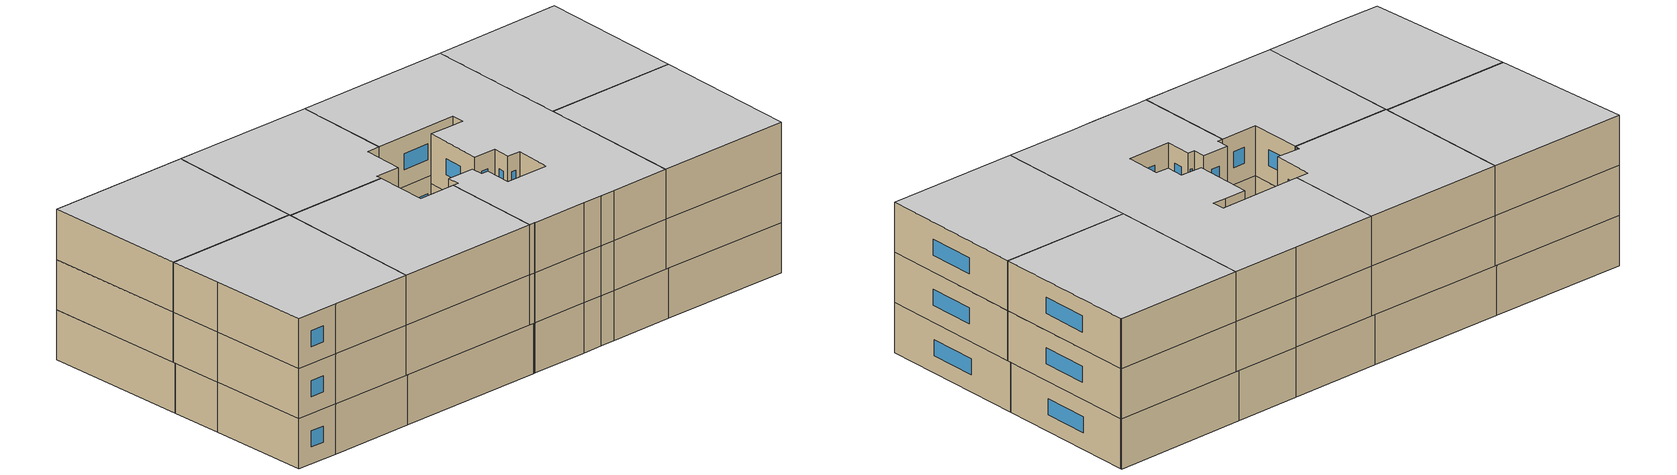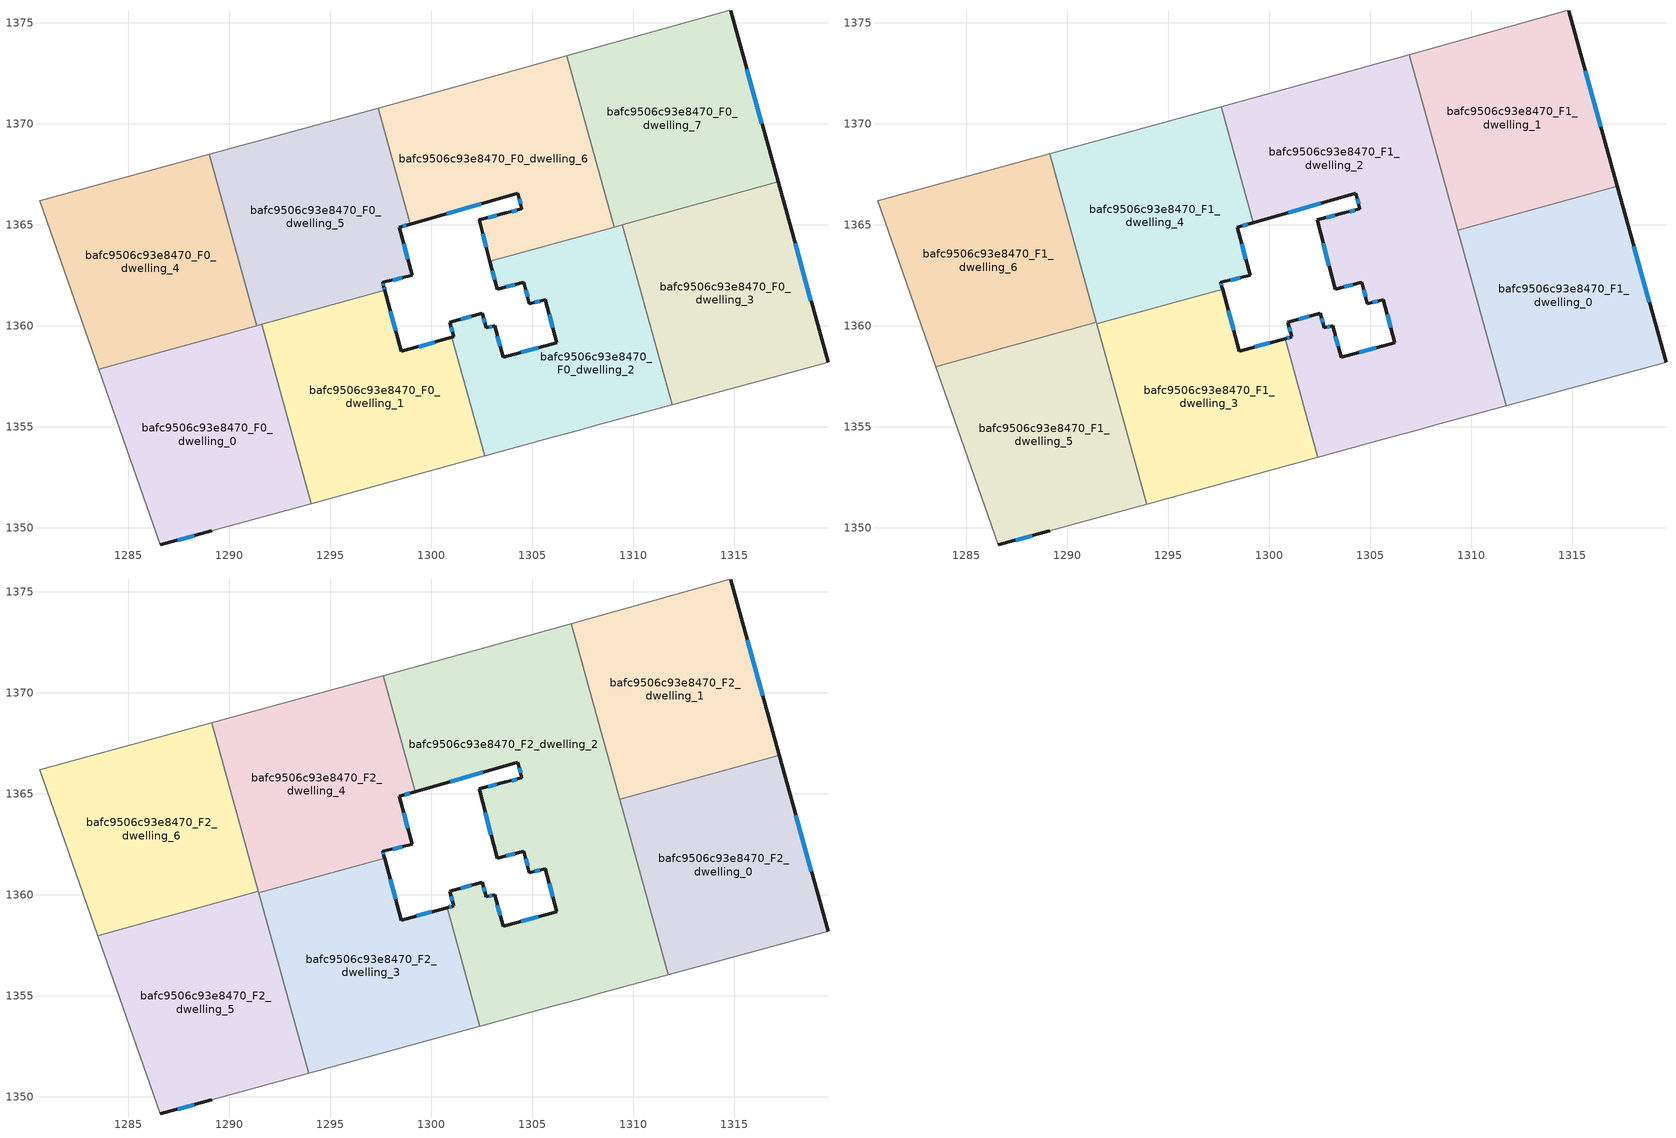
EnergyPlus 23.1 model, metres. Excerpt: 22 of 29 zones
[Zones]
bafc9506c93e8470_F0_dwelling_0
 floor ground (EU_floor_Construction): 1291.59,1360.07 1294.04,1351.2 1289.12,1349.85 1286.58,1349.16 1284.57,1354.87 1283.53,1357.84 z0
 wall outside (EU_wall_Construction): 1286.58,1349.16 1289.12,1349.85 z0:3
 wall adiabatic (EU_wall_Construction): 1283.53,1357.84 1284.57,1354.87 1286.58,1349.16 / 1289.12,1349.85 1294.04,1351.2 z0:3
 wall to bafc9506c93e8470_F0_dwelling_1 (EU_wall_Construction): 1294.04,1351.2 1291.59,1360.07 1297.7,1361.76 z0:3
 wall to bafc9506c93e8470_F0_dwelling_4 (EU_wall_Construction): 1291.35,1360 1283.53,1357.84 z0:3
 wall to bafc9506c93e8470_F0_dwelling_5 (EU_wall_Construction): 1297.7,1361.76 1291.59,1360.07 1291.35,1360 z0:3
 window (EU_Window_Construction): 1287.44,1349.39 1288.25,1349.61 z1.02:1.98
 ceiling adiabatic (EU_roof_Construction): 1294.04,1351.2 1291.59,1360.07 1291.47,1360.04 1293.92,1351.16 z3
bafc9506c93e8470_F0_dwelling_1
 floor ground (EU_floor_Construction): 1301.02,1359.43 1302.64,1353.56 1294.04,1351.2 1291.59,1360.07 1297.7,1361.76 1298.52,1358.74 z0
 wall outside (EU_wall_Construction): 1301.02,1359.43 1298.52,1358.74 1297.7,1361.76 z0:3
 wall to bafc9506c93e8470_F0_dwelling_2 (EU_wall_Construction): 1302.64,1353.56 1301.02,1359.43 z0:3
 wall adiabatic (EU_wall_Construction): 1294.04,1351.2 1302.64,1353.56 z0:3
 window (EU_Window_Construction): 1298.24,1359.77 1297.98,1360.73 / 1300.17,1359.19 1299.37,1358.97 z1.02:1.98
 ceiling adiabatic (EU_roof_Construction): 1302.4,1353.49 1300.78,1359.36 1298.52,1358.74 1297.7,1361.76 1291.59,1360.07 1294.04,1351.2 z3
bafc9506c93e8470_F0_dwelling_2
 floor ground (EU_floor_Construction): 1309.46,1365 1311.92,1356.09 1308.16,1355.07 1307.32,1354.83 1306.09,1354.5 1302.78,1353.59 1302.7,1353.57 1302.64,1353.56 1301.02,1359.43 1301.11,1359.45 1300.91,1360.18 1302.52,1360.62 1302.72,1359.9 1303.13,1360.01 1303.56,1358.45 1306.2,1359.17 1305.65,1361.29 1304.86,1361.09 1304.59,1362.15 1303.26,1361.81 1302.9,1363.19 z0
 wall outside (EU_wall_Construction): 1302.9,1363.19 1303.26,1361.81 1304.59,1362.15 1304.86,1361.09 1305.65,1361.29 1306.2,1359.17 1303.56,1358.45 1303.13,1360.01 1302.72,1359.9 1302.52,1360.62 1300.91,1360.18 1301.11,1359.45 1301.02,1359.43 z0:3
 wall to bafc9506c93e8470_F0_dwelling_3 (EU_wall_Construction): 1311.92,1356.09 1309.46,1365 z0:3
 wall adiabatic (EU_wall_Construction): 1302.64,1353.56 1302.7,1353.57 1302.78,1353.59 1306.09,1354.5 1307.32,1354.83 1308.16,1355.07 1311.92,1356.09 z0:3
 wall to bafc9506c93e8470_F0_dwelling_6 (EU_wall_Construction): 1309.06,1364.89 1302.9,1363.19 z0:3
 wall to bafc9506c93e8470_F0_dwelling_7 (EU_wall_Construction): 1309.46,1365 1309.06,1364.89 z0:3
 window (EU_Window_Construction): 1302.65,1360.14 1302.59,1360.37 / 1302.99,1359.97 1302.86,1359.94 / 1303.41,1358.98 1303.27,1359.48 / 1305.3,1358.92 1304.46,1358.69 / 1305.84,1360.57 1306.01,1359.89 / 1305.13,1361.16 1305.38,1361.22 / 1304.68,1361.79 1304.77,1361.45 / 1303.71,1361.92 1304.13,1362.03 / 1303.02,1362.72 1303.13,1362.28 / 1300.98,1359.93 1301.04,1359.7 / 1301.97,1360.47 1301.46,1360.33 z1.02:1.98
bafc9506c93e8470_F0_dwelling_3
 floor ground (EU_floor_Construction): 1317.17,1367.13 1319.64,1358.2 1311.92,1356.09 1309.46,1365 z0
 wall outside (EU_wall_Construction): 1319.64,1358.2 1317.17,1367.13 z0:3
 wall adiabatic (EU_wall_Construction): 1311.92,1356.09 1319.64,1358.2 z0:3
 wall to bafc9506c93e8470_F0_dwelling_7 (EU_wall_Construction): 1317.17,1367.13 1309.46,1365 z0:3
 window (EU_Window_Construction): 1318.8,1361.24 1318.01,1364.09 z1.02:1.98
 ceiling adiabatic (EU_roof_Construction): 1319.64,1358.2 1317.17,1367.13 1309.46,1365 1311.92,1356.09 z3
bafc9506c93e8470_F0_dwelling_4
 floor ground (EU_floor_Construction): 1289.01,1368.49 1291.35,1360 1283.53,1357.84 1280.62,1366.2 z0
 wall adiabatic (EU_wall_Construction): 1289.01,1368.49 1280.62,1366.2 1283.53,1357.84 z0:3
 wall to bafc9506c93e8470_F0_dwelling_5 (EU_wall_Construction): 1291.35,1360 1289.01,1368.49 z0:3
bafc9506c93e8470_F0_dwelling_5
 floor ground (EU_floor_Construction): 1297.37,1370.78 1298.95,1365.04 1298.41,1364.88 1299.06,1362.49 1297.59,1362.15 1297.65,1361.94 1297.7,1361.76 1291.35,1360 1289.01,1368.49 z0
 wall outside (EU_wall_Construction): 1297.7,1361.76 1297.65,1361.94 1297.59,1362.15 1299.06,1362.49 1298.41,1364.88 1298.95,1365.04 z0:3
 wall adiabatic (EU_wall_Construction): 1297.37,1370.78 1289.01,1368.49 z0:3
 wall to bafc9506c93e8470_F0_dwelling_6 (EU_wall_Construction): 1298.95,1365.04 1297.37,1370.78 z0:3
 window (EU_Window_Construction): 1298.84,1363.31 1298.63,1364.07 / 1298.09,1362.27 1298.56,1362.38 / 1297.63,1362.01 1297.61,1362.08 / 1297.68,1361.82 1297.67,1361.88 / 1298.6,1364.94 1298.77,1364.98 z1.02:1.98
 ceiling adiabatic (EU_roof_Construction): 1297.7,1361.76 1297.68,1361.81 1291.46,1360.09 1289.13,1368.53 1289.01,1368.49 1291.35,1360 z3
bafc9506c93e8470_F0_dwelling_6
 floor ground (EU_floor_Construction): 1306.72,1373.37 1309.06,1364.89 1302.9,1363.19 1302.36,1365.25 1303.7,1365.59 1304.49,1365.79 1304.29,1366.56 1298.95,1365.04 1297.37,1370.78 1302.82,1372.27 z0
 wall outside (EU_wall_Construction): 1298.95,1365.04 1304.29,1366.56 1304.49,1365.79 1303.7,1365.59 1302.36,1365.25 1302.9,1363.19 z0:3
 wall adiabatic (EU_wall_Construction): 1306.72,1373.37 1302.82,1372.27 1297.37,1370.78 z0:3
 wall to bafc9506c93e8470_F0_dwelling_7 (EU_wall_Construction): 1309.06,1364.89 1306.72,1373.37 z0:3
 window (EU_Window_Construction): 1302.54,1364.55 1302.71,1363.89 / 1303.25,1365.47 1302.82,1365.36 / 1304.22,1365.72 1303.97,1365.66 / 1304.35,1366.3 1304.42,1366.05 / 1300.77,1365.55 1302.47,1366.04 z1.02:1.98
bafc9506c93e8470_F0_dwelling_7
 floor ground (EU_floor_Construction): 1314.82,1375.59 1317.17,1367.13 1309.06,1364.89 1306.72,1373.37 1314.77,1375.62 z0
 wall outside (EU_wall_Construction): 1317.17,1367.13 1314.82,1375.59 z0:3
 wall adiabatic (EU_wall_Construction): 1314.82,1375.59 1314.77,1375.62 1306.72,1373.37 z0:3
 window (EU_Window_Construction): 1316.37,1370.01 1315.62,1372.71 z1.02:1.98
bafc9506c93e8470_F1_dwelling_0
 floor to bafc9506c93e8470_F0_dwelling_2 (EU_floor_Construction): 1309.52,1364.78 1311.92,1356.09 1311.72,1356.04 1309.32,1364.73 z3
 floor adiabatic (EU_floor_Construction): 1317.23,1366.91 1319.64,1358.2 1311.92,1356.09 1309.52,1364.78 z3
 wall outside (EU_wall_Construction): 1319.64,1358.2 1317.23,1366.91 z3:6
 wall to bafc9506c93e8470_F1_dwelling_1 (EU_wall_Construction): 1317.23,1366.91 1309.32,1364.73 z3:6
 wall adiabatic (EU_wall_Construction): 1311.72,1356.04 1319.64,1358.2 z3:6
 wall to bafc9506c93e8470_F1_dwelling_2 (EU_wall_Construction): 1309.32,1364.73 1311.72,1356.04 z3:6
 window (EU_Window_Construction): 1318.82,1361.16 1318.05,1363.94 z4.02:4.98
bafc9506c93e8470_F1_dwelling_1
 floor to bafc9506c93e8470_F0_dwelling_7 (EU_floor_Construction): 1314.82,1375.59 1317.17,1367.13 1309.26,1364.95 1306.92,1373.42 1314.77,1375.62 z3
 floor to bafc9506c93e8470_F0_dwelling_2 (EU_floor_Construction): 1309.46,1365 1309.52,1364.78 1309.32,1364.73 1309.26,1364.95 z3
 floor adiabatic (EU_floor_Construction): 1317.17,1367.13 1317.23,1366.91 1309.52,1364.78 1309.46,1365 z3
 wall outside (EU_wall_Construction): 1317.23,1366.91 1314.82,1375.59 z3:6
 wall adiabatic (EU_wall_Construction): 1314.82,1375.59 1314.77,1375.62 1306.92,1373.42 z3:6
 wall to bafc9506c93e8470_F1_dwelling_2 (EU_wall_Construction): 1306.92,1373.42 1309.32,1364.73 z3:6
 window (EU_Window_Construction): 1316.41,1369.86 1315.64,1372.64 z4.02:4.98
bafc9506c93e8470_F1_dwelling_2
 floor to bafc9506c93e8470_F0_dwelling_2 (EU_floor_Construction): 1309.26,1364.95 1311.72,1356.04 1308.16,1355.07 1307.32,1354.83 1306.09,1354.5 1302.78,1353.59 1302.7,1353.57 1302.64,1353.56 1301.02,1359.43 1301.11,1359.45 1300.91,1360.18 1302.52,1360.62 1302.72,1359.9 1303.13,1360.01 1303.56,1358.45 1306.2,1359.17 1305.65,1361.29 1304.86,1361.09 1304.59,1362.15 1303.26,1361.81 1302.9,1363.19 z3
 floor to bafc9506c93e8470_F0_dwelling_6 (EU_floor_Construction): 1306.72,1373.37 1309.06,1364.89 1302.9,1363.19 1302.36,1365.25 1303.7,1365.59 1304.49,1365.79 1304.29,1366.56 1299.2,1365.11 1297.61,1370.85 1302.82,1372.27 z3
 floor to bafc9506c93e8470_F0_dwelling_1 (EU_floor_Construction): 1301.02,1359.43 1302.64,1353.56 1302.4,1353.49 1300.78,1359.36 z3
 floor to bafc9506c93e8470_F0_dwelling_7 (EU_floor_Construction): 1306.92,1373.42 1309.26,1364.95 1309.06,1364.89 1306.72,1373.37 z3
 wall outside (EU_wall_Construction): 1299.2,1365.11 1304.29,1366.56 1304.49,1365.79 1303.7,1365.59 1302.36,1365.25 1303.26,1361.81 1304.59,1362.15 1304.86,1361.09 1305.65,1361.29 1306.2,1359.17 1303.56,1358.45 1303.13,1360.01 1302.72,1359.9 1302.52,1360.62 1300.91,1360.18 1301.11,1359.45 1300.78,1359.36 z3:6
 wall adiabatic (EU_wall_Construction): 1302.4,1353.49 1302.7,1353.57 1302.78,1353.59 1306.09,1354.5 1307.32,1354.83 1308.16,1355.07 1311.72,1356.04 / 1306.92,1373.42 1302.82,1372.27 1297.61,1370.85 z3:6
 wall to bafc9506c93e8470_F1_dwelling_3 (EU_wall_Construction): 1300.78,1359.36 1302.4,1353.49 z3:6
 wall to bafc9506c93e8470_F1_dwelling_4 (EU_wall_Construction): 1297.61,1370.85 1299.2,1365.11 z3:6
 window (EU_Window_Construction): 1301,1359.42 1300.89,1359.39 / 1300.98,1359.93 1301.04,1359.7 / 1301.97,1360.47 1301.46,1360.33 / 1302.65,1360.14 1302.59,1360.37 / 1302.99,1359.97 1302.86,1359.94 / 1303.41,1358.98 1303.27,1359.48 / 1305.3,1358.92 1304.46,1358.69 / 1305.84,1360.57 1306.01,1359.89 / 1305.13,1361.16 1305.38,1361.22 / 1304.68,1361.79 1304.77,1361.45 / 1303.71,1361.92 1304.13,1362.03 / 1302.67,1364.08 1302.95,1362.98 / 1303.25,1365.47 1302.82,1365.36 / 1304.22,1365.72 1303.97,1365.66 / 1304.35,1366.3 1304.42,1366.05 / 1300.93,1365.6 1302.55,1366.06 z4.02:4.98
bafc9506c93e8470_F1_dwelling_3
 floor adiabatic (EU_floor_Construction): 1300.78,1359.36 1302.4,1353.49 1293.92,1351.16 1291.46,1360.09 1297.69,1361.81 1298.52,1358.74 z3
 wall outside (EU_wall_Construction): 1300.78,1359.36 1298.52,1358.74 1297.69,1361.81 z3:6
 wall adiabatic (EU_wall_Construction): 1293.92,1351.16 1302.4,1353.49 z3:6
 wall to bafc9506c93e8470_F1_dwelling_4 (EU_wall_Construction): 1297.69,1361.81 1291.46,1360.09 z3:6
 wall to bafc9506c93e8470_F1_dwelling_5 (EU_wall_Construction): 1291.46,1360.09 1293.92,1351.16 z3:6
 window (EU_Window_Construction): 1298.23,1359.78 1297.97,1360.77 / 1300.01,1359.15 1299.29,1358.95 z4.02:4.98
bafc9506c93e8470_F1_dwelling_4
 floor to bafc9506c93e8470_F0_dwelling_5 (EU_floor_Construction): 1297.37,1370.78 1298.95,1365.04 1298.41,1364.88 1299.06,1362.49 1297.59,1362.15 1297.65,1361.94 1297.68,1361.81 1291.46,1360.09 1289.13,1368.53 z3
 floor to bafc9506c93e8470_F0_dwelling_6 (EU_floor_Construction): 1297.61,1370.85 1299.2,1365.11 1298.95,1365.04 1297.37,1370.78 z3
 wall outside (EU_wall_Construction): 1297.69,1361.81 1297.65,1361.94 1297.59,1362.15 1299.06,1362.49 1298.41,1364.88 1299.2,1365.11 z3:6
 wall adiabatic (EU_wall_Construction): 1297.61,1370.85 1289.13,1368.53 z3:6
 wall to bafc9506c93e8470_F1_dwelling_6 (EU_wall_Construction): 1289.13,1368.53 1291.44,1360.17 z3:6
 wall to bafc9506c93e8470_F1_dwelling_5 (EU_wall_Construction): 1291.44,1360.17 1291.46,1360.09 z3:6
 window (EU_Window_Construction): 1298.09,1362.27 1298.56,1362.38 / 1297.63,1362.01 1297.61,1362.08 / 1298.68,1364.96 1298.93,1365.03 / 1298.84,1363.31 1298.63,1364.07 z4.02:4.98
bafc9506c93e8470_F1_dwelling_5
 floor to bafc9506c93e8470_F0_dwelling_0 (EU_floor_Construction): 1291.47,1360.04 1293.92,1351.16 1289.12,1349.85 1286.58,1349.16 1284.57,1354.87 1283.53,1357.84 z3
 floor to bafc9506c93e8470_F0_dwelling_4 (EU_floor_Construction): 1291.31,1360.14 1291.35,1360 1283.53,1357.84 1283.49,1357.98 z3
 floor adiabatic (EU_floor_Construction): 1291.44,1360.17 1291.47,1360.04 1291.35,1360 1291.31,1360.14 z3
 wall outside (EU_wall_Construction): 1286.58,1349.16 1289.12,1349.85 z3:6
 wall adiabatic (EU_wall_Construction): 1289.12,1349.85 1293.92,1351.16 / 1283.49,1357.97 1284.57,1354.87 1286.58,1349.16 z3:6
 wall to bafc9506c93e8470_F1_dwelling_6 (EU_wall_Construction): 1291.44,1360.17 1283.49,1357.97 z3:6
 window (EU_Window_Construction): 1287.44,1349.39 1288.25,1349.61 z4.02:4.98
bafc9506c93e8470_F1_dwelling_6
 floor to bafc9506c93e8470_F0_dwelling_4 (EU_floor_Construction): 1289.01,1368.49 1291.31,1360.14 1283.49,1357.98 1280.62,1366.2 z3
 floor adiabatic (EU_floor_Construction): 1289.13,1368.53 1291.44,1360.17 1291.31,1360.14 1289.01,1368.49 z3
 wall adiabatic (EU_wall_Construction): 1289.13,1368.53 1280.62,1366.2 1283.49,1357.97 z3:6
bafc9506c93e8470_F2_dwelling_0
 floor to bafc9506c93e8470_F1_dwelling_0 (EU_floor_Construction): 1317.23,1366.91 1319.64,1358.2 1311.72,1356.04 1309.32,1364.73 z6
 wall outside (EU_wall_Construction): 1319.64,1358.2 1317.23,1366.91 z6:9
 wall to bafc9506c93e8470_F2_dwelling_1 (EU_wall_Construction): 1317.23,1366.91 1309.32,1364.73 z6:9
 wall adiabatic (EU_wall_Construction): 1311.72,1356.04 1319.64,1358.2 z6:9
 wall to bafc9506c93e8470_F2_dwelling_2 (EU_wall_Construction): 1309.32,1364.73 1311.72,1356.04 z6:9
 window (EU_Window_Construction): 1318.82,1361.16 1318.05,1363.94 z7.02:7.98
 ceiling to bafc9506c93e8470_F3_dwelling_0 (EU_floor_Construction): 1319.64,1358.2 1317.23,1366.91 1309.32,1364.73 1311.72,1356.04 z9
bafc9506c93e8470_F2_dwelling_1
 floor to bafc9506c93e8470_F1_dwelling_1 (EU_floor_Construction): 1314.82,1375.59 1317.23,1366.91 1309.32,1364.73 1306.92,1373.42 1314.77,1375.62 z6
 wall outside (EU_wall_Construction): 1317.23,1366.91 1314.82,1375.59 z6:9
 wall adiabatic (EU_wall_Construction): 1314.82,1375.59 1314.77,1375.62 1306.92,1373.42 z6:9
 wall to bafc9506c93e8470_F2_dwelling_2 (EU_wall_Construction): 1306.92,1373.42 1309.32,1364.73 z6:9
 window (EU_Window_Construction): 1316.41,1369.86 1315.64,1372.64 z7.02:7.98
 ceiling to bafc9506c93e8470_F3_dwelling_1 (EU_floor_Construction): 1317.23,1366.91 1314.82,1375.59 1314.77,1375.62 1306.92,1373.42 1309.32,1364.73 z9
bafc9506c93e8470_F2_dwelling_2
 floor to bafc9506c93e8470_F1_dwelling_2 (EU_floor_Construction): 1306.92,1373.42 1311.72,1356.04 1308.16,1355.07 1307.32,1354.83 1306.09,1354.5 1302.78,1353.59 1302.7,1353.57 1302.4,1353.49 1300.78,1359.36 1301.11,1359.45 1300.91,1360.18 1302.52,1360.62 1302.72,1359.9 1303.13,1360.01 1303.56,1358.45 1306.2,1359.17 1305.65,1361.29 1304.86,1361.09 1304.59,1362.15 1303.26,1361.81 1302.36,1365.25 1303.7,1365.59 1304.49,1365.79 1304.29,1366.56 1299.2,1365.11 1297.61,1370.85 1302.82,1372.27 z6
 wall outside (EU_wall_Construction): 1299.2,1365.11 1304.29,1366.56 1304.49,1365.79 1303.7,1365.59 1302.36,1365.25 1303.26,1361.81 1304.59,1362.15 1304.86,1361.09 1305.65,1361.29 1306.2,1359.17 1303.56,1358.45 1303.13,1360.01 1302.72,1359.9 1302.52,1360.62 1300.91,1360.18 1301.11,1359.45 1300.78,1359.36 z6:9
 wall adiabatic (EU_wall_Construction): 1302.4,1353.49 1302.7,1353.57 1302.78,1353.59 1306.09,1354.5 1307.32,1354.83 1308.16,1355.07 1311.72,1356.04 / 1306.92,1373.42 1302.82,1372.27 1297.61,1370.85 z6:9
 wall to bafc9506c93e8470_F2_dwelling_3 (EU_wall_Construction): 1300.78,1359.36 1302.4,1353.49 z6:9
 wall to bafc9506c93e8470_F2_dwelling_4 (EU_wall_Construction): 1297.61,1370.85 1299.2,1365.11 z6:9
 window (EU_Window_Construction): 1301,1359.42 1300.89,1359.39 / 1300.98,1359.93 1301.04,1359.7 / 1301.97,1360.47 1301.46,1360.33 / 1302.65,1360.14 1302.59,1360.37 / 1302.99,1359.97 1302.86,1359.94 / 1303.41,1358.98 1303.27,1359.48 / 1305.3,1358.92 1304.46,1358.69 / 1305.84,1360.57 1306.01,1359.89 / 1305.13,1361.16 1305.38,1361.22 / 1304.68,1361.79 1304.77,1361.45 / 1303.71,1361.92 1304.13,1362.03 / 1302.67,1364.08 1302.95,1362.98 / 1303.25,1365.47 1302.82,1365.36 / 1304.22,1365.72 1303.97,1365.66 / 1304.35,1366.3 1304.42,1366.05 / 1300.93,1365.6 1302.55,1366.06 z7.02:7.98
 ceiling to bafc9506c93e8470_F3_dwelling_2 (EU_floor_Construction): 1311.72,1356.04 1306.92,1373.42 1302.82,1372.27 1297.61,1370.85 1299.2,1365.11 1304.29,1366.56 1304.49,1365.79 1303.7,1365.59 1302.36,1365.25 1303.26,1361.81 1304.59,1362.15 1304.86,1361.09 1305.65,1361.29 1306.2,1359.17 1303.56,1358.45 1303.13,1360.01 1302.72,1359.9 1302.52,1360.62 1300.91,1360.18 1301.11,1359.45 1300.78,1359.36 1302.4,1353.49 1302.7,1353.57 1302.78,1353.59 1306.09,1354.5 1307.32,1354.83 1308.16,1355.07 z9
bafc9506c93e8470_F2_dwelling_3
 floor to bafc9506c93e8470_F1_dwelling_3 (EU_floor_Construction): 1300.78,1359.36 1302.4,1353.49 1293.92,1351.16 1291.46,1360.09 1297.69,1361.81 1298.52,1358.74 z6
 wall outside (EU_wall_Construction): 1300.78,1359.36 1298.52,1358.74 1297.69,1361.81 z6:9
 wall adiabatic (EU_wall_Construction): 1293.92,1351.16 1302.4,1353.49 z6:9
 wall to bafc9506c93e8470_F2_dwelling_4 (EU_wall_Construction): 1297.69,1361.81 1291.46,1360.09 z6:9
 wall to bafc9506c93e8470_F2_dwelling_5 (EU_wall_Construction): 1291.46,1360.09 1293.92,1351.16 z6:9
 window (EU_Window_Construction): 1298.23,1359.78 1297.97,1360.77 / 1300.01,1359.15 1299.29,1358.95 z7.02:7.98
 ceiling to bafc9506c93e8470_F3_dwelling_3 (EU_floor_Construction): 1302.4,1353.49 1300.78,1359.36 1298.52,1358.74 1297.69,1361.81 1291.46,1360.09 1293.92,1351.16 z9
bafc9506c93e8470_F2_dwelling_4
 floor to bafc9506c93e8470_F1_dwelling_4 (EU_floor_Construction): 1297.61,1370.85 1299.2,1365.11 1298.41,1364.88 1299.06,1362.49 1297.59,1362.15 1297.65,1361.94 1297.69,1361.81 1291.46,1360.09 1289.13,1368.53 z6
 wall outside (EU_wall_Construction): 1297.69,1361.81 1297.65,1361.94 1297.59,1362.15 1299.06,1362.49 1298.41,1364.88 1299.2,1365.11 z6:9
 wall adiabatic (EU_wall_Construction): 1297.61,1370.85 1289.13,1368.53 z6:9
 wall to bafc9506c93e8470_F2_dwelling_6 (EU_wall_Construction): 1289.13,1368.53 1291.44,1360.17 z6:9
 wall to bafc9506c93e8470_F2_dwelling_5 (EU_wall_Construction): 1291.44,1360.17 1291.46,1360.09 z6:9
 window (EU_Window_Construction): 1298.09,1362.27 1298.56,1362.38 / 1297.63,1362.01 1297.61,1362.08 / 1298.68,1364.96 1298.93,1365.03 / 1298.84,1363.31 1298.63,1364.07 z7.02:7.98
 ceiling to bafc9506c93e8470_F3_dwelling_4 (EU_floor_Construction): 1297.69,1361.81 1297.65,1361.94 1297.59,1362.15 1299.06,1362.49 1298.41,1364.88 1299.2,1365.11 1297.61,1370.85 1289.13,1368.53 1291.46,1360.09 z9
bafc9506c93e8470_F2_dwelling_5
 floor to bafc9506c93e8470_F1_dwelling_5 (EU_floor_Construction): 1291.44,1360.17 1293.92,1351.16 1289.12,1349.85 1286.58,1349.16 1284.57,1354.87 1283.49,1357.97 z6
 wall outside (EU_wall_Construction): 1286.58,1349.16 1289.12,1349.85 z6:9
 wall adiabatic (EU_wall_Construction): 1289.12,1349.85 1293.92,1351.16 / 1283.49,1357.97 1284.57,1354.87 1286.58,1349.16 z6:9
 wall to bafc9506c93e8470_F2_dwelling_6 (EU_wall_Construction): 1291.44,1360.17 1283.49,1357.97 z6:9
 window (EU_Window_Construction): 1287.44,1349.39 1288.25,1349.61 z7.02:7.98
 ceiling to bafc9506c93e8470_F3_dwelling_5 (EU_floor_Construction): 1293.92,1351.16 1291.44,1360.17 1283.49,1357.97 1284.57,1354.87 1286.58,1349.16 1289.12,1349.85 z9
bafc9506c93e8470_F2_dwelling_6
 floor to bafc9506c93e8470_F1_dwelling_6 (EU_floor_Construction): 1289.13,1368.53 1291.44,1360.17 1283.49,1357.97 1280.62,1366.2 z6
 wall adiabatic (EU_wall_Construction): 1289.13,1368.53 1280.62,1366.2 1283.49,1357.97 z6:9
 ceiling to bafc9506c93e8470_F3_dwelling_6 (EU_floor_Construction): 1291.44,1360.17 1289.13,1368.53 1280.62,1366.2 1283.49,1357.97 z9
shading: 1280.62,1366.2 1288.03,1349.77 z0:7.8
[Building]
EU S2 Campaign: North Axis=0; Terrain=City; Solar Distribution=FullExterior
[Site:Location]
Vienna: Latitude=48; Longitude=16.5; Time Zone=1; Elevation=183
[SizingPeriod:WeatherFileDays]
AnnualSizingPeriod: Begin Month=1; Begin Day of Month=1; End Month=12; End Day of Month=31; Day of Week for Start Day=Monday; Use Weather File Daylight Saving Period=No; Use Weather File Rain and Snow Indicators=No
[MATERIAL]
EU_InternalMass_Material: Roughness=MediumRough; Thickness=0.1; Conductivity=1; Density=1800; Specific Heat=900; Thermal Absorptance=0.9; Solar Absorptance=0.7; Visible Absorptance=0.7
[MATERIAL:NOMASS] Roughness=MediumRough; Thermal Absorptance=0.9; Solar Absorptance=0.7; Visible Absorptance=0.7
Name | Thermal Resistance
EU_wall_NoMass | 0.942466
EU_roof_NoMass | 0.551687
EU_floor_NoMass | 0.66527
[WINDOWMATERIAL:SIMPLEGLAZINGSYSTEM]
EU_Window_SimpleGlazing: UFactor=2.03367; Solar Heat Gain Coefficient=0.65; Visible Transmittance=0.65
[CONSTRUCTION]
EU_wall_Construction: EU_wall_NoMass
EU_roof_Construction: EU_roof_NoMass
EU_floor_Construction: EU_floor_NoMass
EU_Window_Construction: EU_Window_SimpleGlazing
EU_InternalMass_Construction: EU_InternalMass_Material
[ZONE] Type=1; Multiplier=1; Ceiling Height=autocalculate; Floor Area=autocalculate; Part of Total Floor Area=Yes
Name | Volume
bafc9506c93e8470_F0_dwelling_0; bafc9506c93e8470_F0_dwelling_3 | 222.144
bafc9506c93e8470_F1_dwelling_0; bafc9506c93e8470_F2_dwelling_0; bafc9506c93e8470_F0_dwelling_2 | 222.147
bafc9506c93e8470_F0_dwelling_1 | 222.142
bafc9506c93e8470_F1_dwelling_1; bafc9506c93e8470_F2_dwelling_1; bafc9506c93e8470_F1_dwelling_5; bafc9506c93e8470_F2_dwelling_5 | 222.135
bafc9506c93e8470_F1_dwelling_2; bafc9506c93e8470_F2_dwelling_2 | 444.338
bafc9506c93e8470_F1_dwelling_3; bafc9506c93e8470_F2_dwelling_3 | 222.177
bafc9506c93e8470_F0_dwelling_4 | 222.151
bafc9506c93e8470_F1_dwelling_4; bafc9506c93e8470_F2_dwelling_4; bafc9506c93e8470_F1_dwelling_6; bafc9506c93e8470_F2_dwelling_6 | 222.157
bafc9506c93e8470_F0_dwelling_5 | 222.156
bafc9506c93e8470_F0_dwelling_6 | 222.141
bafc9506c93e8470_F0_dwelling_7 | 222.163
[INTERNALMASS] Construction=EU_InternalMass_Construction
Name | Zone or ZoneList | Surface Area
bafc9506c93e8470_F0_dwelling_0_EU_InternalMass | bafc9506c93e8470_F0_dwelling_0 | 74.0538
bafc9506c93e8470_F0_dwelling_1_EU_InternalMass | bafc9506c93e8470_F0_dwelling_1 | 74.0478
bafc9506c93e8470_F0_dwelling_2_EU_InternalMass | bafc9506c93e8470_F0_dwelling_2 | 74.0493
bafc9506c93e8470_F0_dwelling_3_EU_InternalMass | bafc9506c93e8470_F0_dwelling_3 | 74.0483
bafc9506c93e8470_F0_dwelling_4_EU_InternalMass | bafc9506c93e8470_F0_dwelling_4 | 74.0501
bafc9506c93e8470_F0_dwelling_5_EU_InternalMass | bafc9506c93e8470_F0_dwelling_5 | 74.0522
bafc9506c93e8470_F0_dwelling_6_EU_InternalMass | bafc9506c93e8470_F0_dwelling_6 | 74.0477
bafc9506c93e8470_F0_dwelling_7_EU_InternalMass | bafc9506c93e8470_F0_dwelling_7 | 74.0541
bafc9506c93e8470_F1_dwelling_0_EU_InternalMass | bafc9506c93e8470_F1_dwelling_0 | 74.049
bafc9506c93e8470_F1_dwelling_1_EU_InternalMass | bafc9506c93e8470_F1_dwelling_1 | 74.0449
bafc9506c93e8470_F1_dwelling_2_EU_InternalMass | bafc9506c93e8470_F1_dwelling_2 | 148.112
bafc9506c93e8470_F1_dwelling_3_EU_InternalMass | bafc9506c93e8470_F1_dwelling_3 | 74.0591
bafc9506c93e8470_F1_dwelling_4_EU_InternalMass | bafc9506c93e8470_F1_dwelling_4 | 74.0523
bafc9506c93e8470_F1_dwelling_5_EU_InternalMass | bafc9506c93e8470_F1_dwelling_5 | 74.0453
bafc9506c93e8470_F1_dwelling_6_EU_InternalMass | bafc9506c93e8470_F1_dwelling_6 | 74.0522
bafc9506c93e8470_F2_dwelling_0_EU_InternalMass | bafc9506c93e8470_F2_dwelling_0 | 74.049
bafc9506c93e8470_F2_dwelling_1_EU_InternalMass | bafc9506c93e8470_F2_dwelling_1 | 74.0449
bafc9506c93e8470_F2_dwelling_2_EU_InternalMass | bafc9506c93e8470_F2_dwelling_2 | 148.112
bafc9506c93e8470_F2_dwelling_3_EU_InternalMass | bafc9506c93e8470_F2_dwelling_3 | 74.0591
bafc9506c93e8470_F2_dwelling_4_EU_InternalMass | bafc9506c93e8470_F2_dwelling_4 | 74.0523
bafc9506c93e8470_F2_dwelling_5_EU_InternalMass | bafc9506c93e8470_F2_dwelling_5 | 74.0453
bafc9506c93e8470_F2_dwelling_6_EU_InternalMass | bafc9506c93e8470_F2_dwelling_6 | 74.0522
[OTHEREQUIPMENT] Fuel Type=Electricity; Design Level Calculation Method=Watts/Area; Power per Zone Floor Area=1; Fraction Latent=0; Fraction Radiant=0; Fraction Lost=0; Carbon Dioxide Generation Rate=0; EndUse Subcategory=EU_Step8_InternalGains
Name | Zone or ZoneList or Space or SpaceList | Schedule
EU_Step8_InternalGain_bafc9506c93e8470_F0_dwelling_0_f000 | bafc9506c93e8470_F0_dwelling_0 | EU_Step8_GainSchedule_bafc9506c93e8470_F0_dwelling_0_f000
EU_Step8_InternalGain_bafc9506c93e8470_F0_dwelling_1_f000 | bafc9506c93e8470_F0_dwelling_1 | EU_Step8_GainSchedule_bafc9506c93e8470_F0_dwelling_1_f000
EU_Step8_InternalGain_bafc9506c93e8470_F0_dwelling_2_f000 | bafc9506c93e8470_F0_dwelling_2 | EU_Step8_GainSchedule_bafc9506c93e8470_F0_dwelling_2_f000
EU_Step8_InternalGain_bafc9506c93e8470_F0_dwelling_3_f000 | bafc9506c93e8470_F0_dwelling_3 | EU_Step8_GainSchedule_bafc9506c93e8470_F0_dwelling_3_f000
EU_Step8_InternalGain_bafc9506c93e8470_F0_dwelling_4_f000 | bafc9506c93e8470_F0_dwelling_4 | EU_Step8_GainSchedule_bafc9506c93e8470_F0_dwelling_4_f000
EU_Step8_InternalGain_bafc9506c93e8470_F0_dwelling_5_f000 | bafc9506c93e8470_F0_dwelling_5 | EU_Step8_GainSchedule_bafc9506c93e8470_F0_dwelling_5_f000
EU_Step8_InternalGain_bafc9506c93e8470_F0_dwelling_6_f000 | bafc9506c93e8470_F0_dwelling_6 | EU_Step8_GainSchedule_bafc9506c93e8470_F0_dwelling_6_f000
EU_Step8_InternalGain_bafc9506c93e8470_F0_dwelling_7_f000 | bafc9506c93e8470_F0_dwelling_7 | EU_Step8_GainSchedule_bafc9506c93e8470_F0_dwelling_7_f000
EU_Step8_InternalGain_bafc9506c93e8470_F1_dwelling_0_f000 | bafc9506c93e8470_F1_dwelling_0 | EU_Step8_GainSchedule_bafc9506c93e8470_F1_dwelling_0_f000
EU_Step8_InternalGain_bafc9506c93e8470_F1_dwelling_1_f000 | bafc9506c93e8470_F1_dwelling_1 | EU_Step8_GainSchedule_bafc9506c93e8470_F1_dwelling_1_f000
EU_Step8_InternalGain_bafc9506c93e8470_F1_dwelling_2_f000 | bafc9506c93e8470_F1_dwelling_2 | EU_Step8_GainSchedule_bafc9506c93e8470_F1_dwelling_2_f000
EU_Step8_InternalGain_bafc9506c93e8470_F1_dwelling_3_f000 | bafc9506c93e8470_F1_dwelling_3 | EU_Step8_GainSchedule_bafc9506c93e8470_F1_dwelling_3_f000
EU_Step8_InternalGain_bafc9506c93e8470_F1_dwelling_4_f000 | bafc9506c93e8470_F1_dwelling_4 | EU_Step8_GainSchedule_bafc9506c93e8470_F1_dwelling_4_f000
EU_Step8_InternalGain_bafc9506c93e8470_F1_dwelling_5_f000 | bafc9506c93e8470_F1_dwelling_5 | EU_Step8_GainSchedule_bafc9506c93e8470_F1_dwelling_5_f000
EU_Step8_InternalGain_bafc9506c93e8470_F1_dwelling_6_f000 | bafc9506c93e8470_F1_dwelling_6 | EU_Step8_GainSchedule_bafc9506c93e8470_F1_dwelling_6_f000
EU_Step8_InternalGain_bafc9506c93e8470_F2_dwelling_0_f000 | bafc9506c93e8470_F2_dwelling_0 | EU_Step8_GainSchedule_bafc9506c93e8470_F2_dwelling_0_f000
EU_Step8_InternalGain_bafc9506c93e8470_F2_dwelling_1_f000 | bafc9506c93e8470_F2_dwelling_1 | EU_Step8_GainSchedule_bafc9506c93e8470_F2_dwelling_1_f000
EU_Step8_InternalGain_bafc9506c93e8470_F2_dwelling_2_f000 | bafc9506c93e8470_F2_dwelling_2 | EU_Step8_GainSchedule_bafc9506c93e8470_F2_dwelling_2_f000
EU_Step8_InternalGain_bafc9506c93e8470_F2_dwelling_3_f000 | bafc9506c93e8470_F2_dwelling_3 | EU_Step8_GainSchedule_bafc9506c93e8470_F2_dwelling_3_f000
EU_Step8_InternalGain_bafc9506c93e8470_F2_dwelling_4_f000 | bafc9506c93e8470_F2_dwelling_4 | EU_Step8_GainSchedule_bafc9506c93e8470_F2_dwelling_4_f000
EU_Step8_InternalGain_bafc9506c93e8470_F2_dwelling_5_f000 | bafc9506c93e8470_F2_dwelling_5 | EU_Step8_GainSchedule_bafc9506c93e8470_F2_dwelling_5_f000
EU_Step8_InternalGain_bafc9506c93e8470_F2_dwelling_6_f000 | bafc9506c93e8470_F2_dwelling_6 | EU_Step8_GainSchedule_bafc9506c93e8470_F2_dwelling_6_f000
[ZONEVENTILATION:DESIGNFLOWRATE] Schedule=EU_AlwaysOn; Design Flow Rate Calculation Method=AirChanges/Hour; Air Changes per Hour=0.530523; Ventilation Type=Natural; Fan Pressure Rise=0; Fan Total Efficiency=1; Constant Term Coefficient=1; Temperature Term Coefficient=0; Velocity Term Coefficient=0; Velocity Squared Term Coefficient=0; Minimum Indoor Temperature=-100; Maximum Indoor Temperature=100; Delta Temperature=-100; Minimum Outdoor Temperature=-100; Maximum Outdoor Temperature=100; Maximum Wind Speed=40
Name | Zone or ZoneList or Space or SpaceList
EU_ConstantAir_bafc9506c93e8470_F0_dwelling_0 | bafc9506c93e8470_F0_dwelling_0
EU_ConstantAir_bafc9506c93e8470_F0_dwelling_1 | bafc9506c93e8470_F0_dwelling_1
EU_ConstantAir_bafc9506c93e8470_F0_dwelling_2 | bafc9506c93e8470_F0_dwelling_2
EU_ConstantAir_bafc9506c93e8470_F0_dwelling_3 | bafc9506c93e8470_F0_dwelling_3
EU_ConstantAir_bafc9506c93e8470_F0_dwelling_4 | bafc9506c93e8470_F0_dwelling_4
EU_ConstantAir_bafc9506c93e8470_F0_dwelling_5 | bafc9506c93e8470_F0_dwelling_5
EU_ConstantAir_bafc9506c93e8470_F0_dwelling_6 | bafc9506c93e8470_F0_dwelling_6
EU_ConstantAir_bafc9506c93e8470_F0_dwelling_7 | bafc9506c93e8470_F0_dwelling_7
EU_ConstantAir_bafc9506c93e8470_F1_dwelling_0 | bafc9506c93e8470_F1_dwelling_0
EU_ConstantAir_bafc9506c93e8470_F1_dwelling_1 | bafc9506c93e8470_F1_dwelling_1
EU_ConstantAir_bafc9506c93e8470_F1_dwelling_2 | bafc9506c93e8470_F1_dwelling_2
EU_ConstantAir_bafc9506c93e8470_F1_dwelling_3 | bafc9506c93e8470_F1_dwelling_3
EU_ConstantAir_bafc9506c93e8470_F1_dwelling_4 | bafc9506c93e8470_F1_dwelling_4
EU_ConstantAir_bafc9506c93e8470_F1_dwelling_5 | bafc9506c93e8470_F1_dwelling_5
EU_ConstantAir_bafc9506c93e8470_F1_dwelling_6 | bafc9506c93e8470_F1_dwelling_6
EU_ConstantAir_bafc9506c93e8470_F2_dwelling_0 | bafc9506c93e8470_F2_dwelling_0
EU_ConstantAir_bafc9506c93e8470_F2_dwelling_1 | bafc9506c93e8470_F2_dwelling_1
EU_ConstantAir_bafc9506c93e8470_F2_dwelling_2 | bafc9506c93e8470_F2_dwelling_2
EU_ConstantAir_bafc9506c93e8470_F2_dwelling_3 | bafc9506c93e8470_F2_dwelling_3
EU_ConstantAir_bafc9506c93e8470_F2_dwelling_4 | bafc9506c93e8470_F2_dwelling_4
EU_ConstantAir_bafc9506c93e8470_F2_dwelling_5 | bafc9506c93e8470_F2_dwelling_5
EU_ConstantAir_bafc9506c93e8470_F2_dwelling_6 | bafc9506c93e8470_F2_dwelling_6
[HVACTEMPLATE:THERMOSTAT] Constant Heating Setpoint=20; Constant Cooling Setpoint=50
EU_HeatOnly_bafc9506c93e8470_F0_dwelling_0; EU_HeatOnly_bafc9506c93e8470_F0_dwelling_1; EU_HeatOnly_bafc9506c93e8470_F0_dwelling_2; EU_HeatOnly_bafc9506c93e8470_F0_dwelling_3; EU_HeatOnly_bafc9506c93e8470_F0_dwelling_4; EU_HeatOnly_bafc9506c93e8470_F0_dwelling_5; EU_HeatOnly_bafc9506c93e8470_F0_dwelling_6; EU_HeatOnly_bafc9506c93e8470_F0_dwelling_7; EU_HeatOnly_bafc9506c93e8470_F1_dwelling_0; EU_HeatOnly_bafc9506c93e8470_F1_dwelling_1; EU_HeatOnly_bafc9506c93e8470_F1_dwelling_2; EU_HeatOnly_bafc9506c93e8470_F1_dwelling_3; EU_HeatOnly_bafc9506c93e8470_F1_dwelling_4; EU_HeatOnly_bafc9506c93e8470_F1_dwelling_5; EU_HeatOnly_bafc9506c93e8470_F1_dwelling_6; EU_HeatOnly_bafc9506c93e8470_F2_dwelling_0; EU_HeatOnly_bafc9506c93e8470_F2_dwelling_1; EU_HeatOnly_bafc9506c93e8470_F2_dwelling_2; EU_HeatOnly_bafc9506c93e8470_F2_dwelling_3; EU_HeatOnly_bafc9506c93e8470_F2_dwelling_4; EU_HeatOnly_bafc9506c93e8470_F2_dwelling_5; EU_HeatOnly_bafc9506c93e8470_F2_dwelling_6; EU_HeatOnly_bafc9506c93e8470_F3_dwelling_0; EU_HeatOnly_bafc9506c93e8470_F3_dwelling_1; EU_HeatOnly_bafc9506c93e8470_F3_dwelling_2; EU_HeatOnly_bafc9506c93e8470_F3_dwelling_3; EU_HeatOnly_bafc9506c93e8470_F3_dwelling_4; EU_HeatOnly_bafc9506c93e8470_F3_dwelling_5; EU_HeatOnly_bafc9506c93e8470_F3_dwelling_6
[HVACTEMPLATE:ZONE:IDEALLOADSAIRSYSTEM] System Availability Schedule=EU_AlwaysOn; Maximum Heating Supply Air Temperature=50; Minimum Cooling Supply Air Temperature=13; Maximum Heating Supply Air Humidity Ratio=0.0156; Minimum Cooling Supply Air Humidity Ratio=0.0077; Heating Limit=NoLimit; Cooling Limit=NoLimit; Heating Availability Schedule=EU_AlwaysOn; Cooling Availability Schedule=EU_CoolingOff; Dehumidification Control Type=ConstantSensibleHeatRatio; Cooling Sensible Heat Ratio=0.7; Dehumidification Setpoint=60; Humidification Control Type=None; Humidification Setpoint=30; Outdoor Air Method=None; Outdoor Air Flow Rate per Person=0.00944; Outdoor Air Flow Rate per Zone Floor Area=0; Outdoor Air Flow Rate per Zone=0; Demand Controlled Ventilation Type=None; Outdoor Air Economizer Type=NoEconomizer; Heat Recovery Type=None; Sensible Heat Recovery Effectiveness=0.7; Latent Heat Recovery Effectiveness=0.65
Name | Template Thermostat
bafc9506c93e8470_F0_dwelling_0 | EU_HeatOnly_bafc9506c93e8470_F0_dwelling_0
bafc9506c93e8470_F0_dwelling_1 | EU_HeatOnly_bafc9506c93e8470_F0_dwelling_1
bafc9506c93e8470_F0_dwelling_2 | EU_HeatOnly_bafc9506c93e8470_F0_dwelling_2
bafc9506c93e8470_F0_dwelling_3 | EU_HeatOnly_bafc9506c93e8470_F0_dwelling_3
bafc9506c93e8470_F0_dwelling_4 | EU_HeatOnly_bafc9506c93e8470_F0_dwelling_4
bafc9506c93e8470_F0_dwelling_5 | EU_HeatOnly_bafc9506c93e8470_F0_dwelling_5
bafc9506c93e8470_F0_dwelling_6 | EU_HeatOnly_bafc9506c93e8470_F0_dwelling_6
bafc9506c93e8470_F0_dwelling_7 | EU_HeatOnly_bafc9506c93e8470_F0_dwelling_7
bafc9506c93e8470_F1_dwelling_0 | EU_HeatOnly_bafc9506c93e8470_F1_dwelling_0
bafc9506c93e8470_F1_dwelling_1 | EU_HeatOnly_bafc9506c93e8470_F1_dwelling_1
bafc9506c93e8470_F1_dwelling_2 | EU_HeatOnly_bafc9506c93e8470_F1_dwelling_2
bafc9506c93e8470_F1_dwelling_3 | EU_HeatOnly_bafc9506c93e8470_F1_dwelling_3
bafc9506c93e8470_F1_dwelling_4 | EU_HeatOnly_bafc9506c93e8470_F1_dwelling_4
bafc9506c93e8470_F1_dwelling_5 | EU_HeatOnly_bafc9506c93e8470_F1_dwelling_5
bafc9506c93e8470_F1_dwelling_6 | EU_HeatOnly_bafc9506c93e8470_F1_dwelling_6
bafc9506c93e8470_F2_dwelling_0 | EU_HeatOnly_bafc9506c93e8470_F2_dwelling_0
bafc9506c93e8470_F2_dwelling_1 | EU_HeatOnly_bafc9506c93e8470_F2_dwelling_1
bafc9506c93e8470_F2_dwelling_2 | EU_HeatOnly_bafc9506c93e8470_F2_dwelling_2
bafc9506c93e8470_F2_dwelling_3 | EU_HeatOnly_bafc9506c93e8470_F2_dwelling_3
bafc9506c93e8470_F2_dwelling_4 | EU_HeatOnly_bafc9506c93e8470_F2_dwelling_4
bafc9506c93e8470_F2_dwelling_5 | EU_HeatOnly_bafc9506c93e8470_F2_dwelling_5
bafc9506c93e8470_F2_dwelling_6 | EU_HeatOnly_bafc9506c93e8470_F2_dwelling_6
[SIZING:ZONE] Zone Cooling Design Supply Air Temperature Input Method=SupplyAirTemperature; Zone Cooling Design Supply Air Temperature=13; Zone Heating Design Supply Air Temperature Input Method=SupplyAirTemperature; Zone Heating Design Supply Air Temperature=50; Zone Cooling Design Supply Air Humidity Ratio=0.008; Zone Heating Design Supply Air Humidity Ratio=0.008; Cooling Design Air Flow Method=DesignDay; Cooling Design Air Flow Rate=0; Cooling Minimum Air Flow per Zone Floor Area=0.000762; Cooling Minimum Air Flow=0; Cooling Minimum Air Flow Fraction=0.2; Heating Design Air Flow Method=DesignDay; Heating Design Air Flow Rate=0; Heating Maximum Air Flow per Zone Floor Area=0.002032; Heating Maximum Air Flow=0.141576; Heating Maximum Air Flow Fraction=0.3; Account for Dedicated Outdoor Air System=No; Dedicated Outdoor Air System Control Strategy=NeutralSupplyAir; Dedicated Outdoor Air Low Setpoint Temperature for Design=autosize; Dedicated Outdoor Air High Setpoint Temperature for Design=autosize; Zone Load Sizing Method=Sensible Load Only No Latent Load; Zone Latent Cooling Design Supply Air Humidity Ratio Input Method=HumidityRatioDifference; Zone Cooling Design Supply Air Humidity Ratio Difference=0.005; Zone Latent Heating Design Supply Air Humidity Ratio Input Method=HumidityRatioDifference; Zone Humidification Design Supply Air Humidity Ratio Difference=0.005
bafc9506c93e8470_F0_dwelling_0; bafc9506c93e8470_F0_dwelling_1; bafc9506c93e8470_F0_dwelling_2; bafc9506c93e8470_F0_dwelling_3; bafc9506c93e8470_F0_dwelling_4; bafc9506c93e8470_F0_dwelling_5; bafc9506c93e8470_F0_dwelling_6; bafc9506c93e8470_F0_dwelling_7; bafc9506c93e8470_F1_dwelling_0; bafc9506c93e8470_F1_dwelling_1; bafc9506c93e8470_F1_dwelling_2; bafc9506c93e8470_F1_dwelling_3; bafc9506c93e8470_F1_dwelling_4; bafc9506c93e8470_F1_dwelling_5; bafc9506c93e8470_F1_dwelling_6; bafc9506c93e8470_F2_dwelling_0; bafc9506c93e8470_F2_dwelling_1; bafc9506c93e8470_F2_dwelling_2; bafc9506c93e8470_F2_dwelling_3; bafc9506c93e8470_F2_dwelling_4; bafc9506c93e8470_F2_dwelling_5; bafc9506c93e8470_F2_dwelling_6
[SCHEDULE:CONSTANT]
Name | Hourly Value
EU_AlwaysOn | 1
EU_CoolingOff | 0
[SCHEDULE:FILE] Column Number=1; Rows to Skip at Top=0; Number of Hours of Data=8760; Column Separator=Comma; Interpolate to Timestep=No; Minutes per Item=60; Adjust Schedule for Daylight Savings=Yes
Name | File
EU_Step8_GainSchedule_bafc9506c93e8470_F0_dwelling_0_f000 | ../../schedules/bafc9506c93e8470/bafc9506c93e8470_F0_dwelling_0_f000_gain.csv
EU_Step8_GainSchedule_bafc9506c93e8470_F0_dwelling_1_f000 | ../../schedules/bafc9506c93e8470/bafc9506c93e8470_F0_dwelling_1_f000_gain.csv
EU_Step8_GainSchedule_bafc9506c93e8470_F0_dwelling_2_f000 | ../../schedules/bafc9506c93e8470/bafc9506c93e8470_F0_dwelling_2_f000_gain.csv
EU_Step8_GainSchedule_bafc9506c93e8470_F0_dwelling_3_f000 | ../../schedules/bafc9506c93e8470/bafc9506c93e8470_F0_dwelling_3_f000_gain.csv
EU_Step8_GainSchedule_bafc9506c93e8470_F0_dwelling_4_f000 | ../../schedules/bafc9506c93e8470/bafc9506c93e8470_F0_dwelling_4_f000_gain.csv
EU_Step8_GainSchedule_bafc9506c93e8470_F0_dwelling_5_f000 | ../../schedules/bafc9506c93e8470/bafc9506c93e8470_F0_dwelling_5_f000_gain.csv
EU_Step8_GainSchedule_bafc9506c93e8470_F0_dwelling_6_f000 | ../../schedules/bafc9506c93e8470/bafc9506c93e8470_F0_dwelling_6_f000_gain.csv
EU_Step8_GainSchedule_bafc9506c93e8470_F0_dwelling_7_f000 | ../../schedules/bafc9506c93e8470/bafc9506c93e8470_F0_dwelling_7_f000_gain.csv
EU_Step8_GainSchedule_bafc9506c93e8470_F1_dwelling_0_f000 | ../../schedules/bafc9506c93e8470/bafc9506c93e8470_F1_dwelling_0_f000_gain.csv
EU_Step8_GainSchedule_bafc9506c93e8470_F1_dwelling_1_f000 | ../../schedules/bafc9506c93e8470/bafc9506c93e8470_F1_dwelling_1_f000_gain.csv
EU_Step8_GainSchedule_bafc9506c93e8470_F1_dwelling_2_f000 | ../../schedules/bafc9506c93e8470/bafc9506c93e8470_F1_dwelling_2_f000_gain.csv
EU_Step8_GainSchedule_bafc9506c93e8470_F1_dwelling_3_f000 | ../../schedules/bafc9506c93e8470/bafc9506c93e8470_F1_dwelling_3_f000_gain.csv
EU_Step8_GainSchedule_bafc9506c93e8470_F1_dwelling_4_f000 | ../../schedules/bafc9506c93e8470/bafc9506c93e8470_F1_dwelling_4_f000_gain.csv
EU_Step8_GainSchedule_bafc9506c93e8470_F1_dwelling_5_f000 | ../../schedules/bafc9506c93e8470/bafc9506c93e8470_F1_dwelling_5_f000_gain.csv
EU_Step8_GainSchedule_bafc9506c93e8470_F1_dwelling_6_f000 | ../../schedules/bafc9506c93e8470/bafc9506c93e8470_F1_dwelling_6_f000_gain.csv
EU_Step8_GainSchedule_bafc9506c93e8470_F2_dwelling_0_f000 | ../../schedules/bafc9506c93e8470/bafc9506c93e8470_F2_dwelling_0_f000_gain.csv
EU_Step8_GainSchedule_bafc9506c93e8470_F2_dwelling_1_f000 | ../../schedules/bafc9506c93e8470/bafc9506c93e8470_F2_dwelling_1_f000_gain.csv
EU_Step8_GainSchedule_bafc9506c93e8470_F2_dwelling_2_f000 | ../../schedules/bafc9506c93e8470/bafc9506c93e8470_F2_dwelling_2_f000_gain.csv
EU_Step8_GainSchedule_bafc9506c93e8470_F2_dwelling_3_f000 | ../../schedules/bafc9506c93e8470/bafc9506c93e8470_F2_dwelling_3_f000_gain.csv
EU_Step8_GainSchedule_bafc9506c93e8470_F2_dwelling_4_f000 | ../../schedules/bafc9506c93e8470/bafc9506c93e8470_F2_dwelling_4_f000_gain.csv
EU_Step8_GainSchedule_bafc9506c93e8470_F2_dwelling_5_f000 | ../../schedules/bafc9506c93e8470/bafc9506c93e8470_F2_dwelling_5_f000_gain.csv
EU_Step8_GainSchedule_bafc9506c93e8470_F2_dwelling_6_f000 | ../../schedules/bafc9506c93e8470/bafc9506c93e8470_F2_dwelling_6_f000_gain.csv
